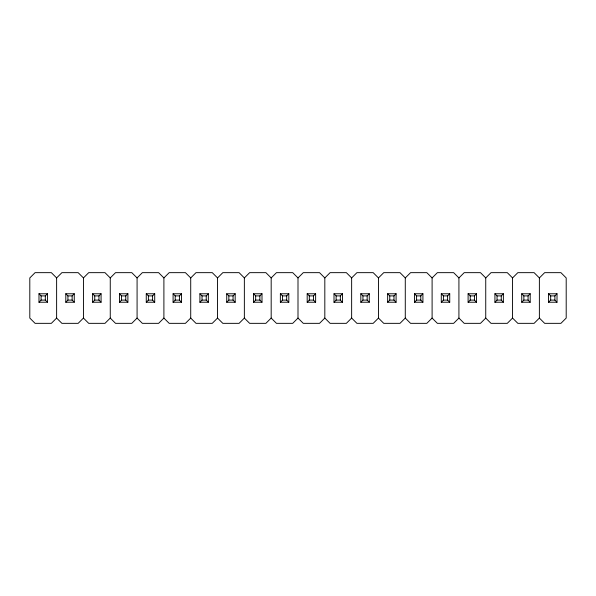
<?xml version="1.0" encoding="UTF-8"?>
<svg xmlns="http://www.w3.org/2000/svg" width="596" height="596" viewBox="0 0 596 596"><rect width="100%" height="100%" fill="white"/><g stroke="black" fill="none" stroke-linecap="round" stroke-linejoin="round"><path stroke-width="0.89" d="M56.62 277.937L61.902 272.655L78.158 272.655L83.44 277.937L83.44 318.063L78.158 323.345L61.902 323.345L56.62 318.063L56.62 277.937L51.338 272.655L35.082 272.655L29.8 277.937L29.8 318.063L35.082 323.345L51.338 323.345L56.62 318.063M38.986 302.224L41.102 300.108L45.318 300.108L47.434 302.224L38.986 302.224L38.986 293.776L47.434 293.776L47.434 302.224M38.986 293.776L41.102 295.892L45.318 295.892L47.434 293.776M83.44 277.937L88.722 272.655L104.978 272.655L110.26 277.937L110.26 318.063L104.978 323.345L88.722 323.345L83.44 318.063M65.806 302.224L67.922 300.108L72.138 300.108L74.254 302.224L65.806 302.224L65.806 293.776L74.254 293.776L74.254 302.224M65.806 293.776L67.922 295.892L72.138 295.892L74.254 293.776M110.26 277.937L115.542 272.655L131.798 272.655L137.08 277.937L137.08 318.063L131.798 323.345L115.542 323.345L110.26 318.063M92.626 302.224L94.742 300.108L98.958 300.108L101.074 302.224L92.626 302.224L92.626 293.776L101.074 293.776L101.074 302.224M92.626 293.776L94.742 295.892L98.958 295.892L101.074 293.776M137.08 277.937L142.362 272.655L158.618 272.655L163.9 277.937L163.9 318.063L169.182 323.345L185.438 323.345L190.72 318.063L190.72 277.937L185.438 272.655L169.182 272.655L163.9 277.937M119.446 302.224L121.562 300.108L125.778 300.108L127.894 302.224L119.446 302.224L119.446 293.776L127.894 293.776L127.894 302.224M119.446 293.776L121.562 295.892L125.778 295.892L127.894 293.776M146.266 302.224L148.382 300.108L148.382 295.892L146.266 293.776L146.266 302.224L154.714 302.224L154.714 293.776L146.266 293.776M148.382 295.892L152.598 295.892L154.714 293.776M190.72 277.937L196.002 272.655L212.258 272.655L217.54 277.937L217.54 318.063L222.822 323.345L239.078 323.345L244.36 318.063L244.36 277.937L249.642 272.655L265.898 272.655L271.18 277.937L271.18 318.063L265.898 323.345L249.642 323.345L244.36 318.063M173.086 302.224L175.202 300.108L175.202 295.892L173.086 293.776L181.534 293.776L181.534 302.224L173.086 302.224L173.086 293.776M175.202 295.892L179.418 295.892L181.534 293.776M163.9 318.063L158.618 323.345L142.362 323.345L137.08 318.063M217.54 277.937L222.822 272.655L239.078 272.655L244.36 277.937M199.906 302.224L202.022 300.108L202.022 295.892L199.906 293.776L208.354 293.776L208.354 302.224L199.906 302.224L199.906 293.776M202.022 295.892L206.238 295.892L208.354 293.776M226.726 302.224L228.842 300.108L228.842 295.892L226.726 293.776L235.174 293.776L235.174 302.224L226.726 302.224L226.726 293.776M228.842 295.892L233.058 295.892L235.174 293.776M217.54 318.063L212.258 323.345L196.002 323.345L190.72 318.063M271.18 277.937L276.462 272.655L292.718 272.655L298 277.937L298 318.063L292.718 323.345L276.462 323.345L271.18 318.063M253.546 302.224L255.662 300.108L259.878 300.108L261.994 302.224L253.546 302.224L253.546 293.776L261.994 293.776L261.994 302.224M253.546 293.776L255.662 295.892L259.878 295.892L261.994 293.776M298 277.937L303.282 272.655L319.538 272.655L324.82 277.937L324.82 318.063L330.102 323.345L346.358 323.345L351.64 318.063L351.64 277.937L346.358 272.655L330.102 272.655L324.82 277.937M280.366 302.224L282.482 300.108L286.698 300.108L288.814 302.224L280.366 302.224L280.366 293.776L288.814 293.776L288.814 302.224M280.366 293.776L282.482 295.892L286.698 295.892L288.814 293.776M307.186 302.224L309.302 300.108L309.302 295.892L307.186 293.776L315.634 293.776L315.634 302.224L307.186 302.224L307.186 293.776M309.302 295.892L313.518 295.892L315.634 293.776M351.64 277.937L356.922 272.655L373.178 272.655L378.46 277.937L378.46 318.063L383.742 323.345L399.998 323.345L405.28 318.063L405.28 277.937L399.998 272.655L383.742 272.655L378.46 277.937M334.006 302.224L336.122 300.108L336.122 295.892L334.006 293.776L342.454 293.776L342.454 302.224L334.006 302.224L334.006 293.776M342.454 302.224L340.338 300.108L340.338 295.892L342.454 293.776M324.82 318.063L319.538 323.345L303.282 323.345L298 318.063M360.826 302.224L362.942 300.108L367.158 300.108L369.274 302.224L360.826 302.224L360.826 293.776L369.274 293.776L369.274 302.224M367.158 300.108L367.158 295.892L369.274 293.776M405.28 277.937L410.562 272.655L426.818 272.655L432.1 277.937L432.1 318.063L437.382 323.345L453.638 323.345L458.92 318.063L458.92 277.937L464.202 272.655L480.458 272.655L485.74 277.937L485.74 318.063L491.022 323.345L507.278 323.345L512.56 318.063L512.56 277.937L507.278 272.655L491.022 272.655L485.74 277.937M387.646 302.224L389.762 300.108L393.978 300.108L396.094 302.224L396.094 293.776L387.646 293.776L387.646 302.224L396.094 302.224M387.646 293.776L389.762 295.892L393.978 295.892L396.094 293.776M378.46 318.063L373.178 323.345L356.922 323.345L351.64 318.063M432.1 277.937L437.382 272.655L453.638 272.655L458.92 277.937M414.466 302.224L416.582 300.108L420.798 300.108L422.914 302.224L414.466 302.224L414.466 293.776L422.914 293.776L422.914 302.224M420.798 300.108L420.798 295.892L422.914 293.776M441.286 302.224L443.402 300.108L447.618 300.108L449.734 302.224L449.734 293.776L441.286 293.776L441.286 302.224L449.734 302.224M441.286 293.776L443.402 295.892L447.618 295.892L449.734 293.776M432.1 318.063L426.818 323.345L410.562 323.345L405.28 318.063M468.106 302.224L470.222 300.108L474.438 300.108L476.554 302.224L476.554 293.776L468.106 293.776L468.106 302.224L476.554 302.224M468.106 293.776L470.222 295.892L474.438 295.892L476.554 293.776M512.56 277.937L517.842 272.655L534.098 272.655L539.38 277.937L539.38 318.063L534.098 323.345L517.842 323.345L512.56 318.063M494.926 302.224L497.042 300.108L501.258 300.108L503.374 302.224L503.374 293.776L494.926 293.776L494.926 302.224L503.374 302.224M494.926 293.776L497.042 295.892L501.258 295.892L503.374 293.776M485.74 318.063L480.458 323.345L464.202 323.345L458.92 318.063M539.38 277.937L544.662 272.655L560.918 272.655L566.2 277.937L566.2 318.063L560.918 323.345L544.662 323.345L539.38 318.063M521.746 302.224L523.862 300.108L528.078 300.108L530.194 302.224L530.194 293.776L521.746 293.776L521.746 302.224L530.194 302.224M521.746 293.776L523.862 295.892L528.078 295.892L530.194 293.776M548.566 302.224L550.682 300.108L554.898 300.108L557.014 302.224L557.014 293.776L548.566 293.776L548.566 302.224L557.014 302.224M548.566 293.776L550.682 295.892L554.898 295.892L557.014 293.776M336.122 295.892L340.338 295.892M360.826 293.776L362.942 295.892L367.158 295.892M414.466 293.776L416.582 295.892L420.798 295.892M148.382 300.108L152.598 300.108L154.714 302.224M175.202 300.108L179.418 300.108L181.534 302.224M202.022 300.108L206.238 300.108L208.354 302.224M228.842 300.108L233.058 300.108L235.174 302.224M309.302 300.108L313.518 300.108L315.634 302.224M336.122 300.108L340.338 300.108M554.898 295.892L554.898 300.108M550.682 295.892L550.682 300.108M528.078 295.892L528.078 300.108M523.862 295.892L523.862 300.108M501.258 295.892L501.258 300.108M497.042 295.892L497.042 300.108M474.438 295.892L474.438 300.108M470.222 295.892L470.222 300.108M447.618 295.892L447.618 300.108M443.402 295.892L443.402 300.108M416.582 295.892L416.582 300.108M393.978 295.892L393.978 300.108M389.762 295.892L389.762 300.108M362.942 295.892L362.942 300.108M313.518 295.892L313.518 300.108M286.698 295.892L286.698 300.108M282.482 295.892L282.482 300.108M259.878 295.892L259.878 300.108M255.662 295.892L255.662 300.108M233.058 295.892L233.058 300.108M206.238 295.892L206.238 300.108M179.418 295.892L179.418 300.108M152.598 295.892L152.598 300.108M125.778 295.892L125.778 300.108M121.562 295.892L121.562 300.108M98.958 295.892L98.958 300.108M94.742 295.892L94.742 300.108M72.138 295.892L72.138 300.108M67.922 295.892L67.922 300.108M45.318 295.892L45.318 300.108M41.102 295.892L41.102 300.108"/></g></svg>
